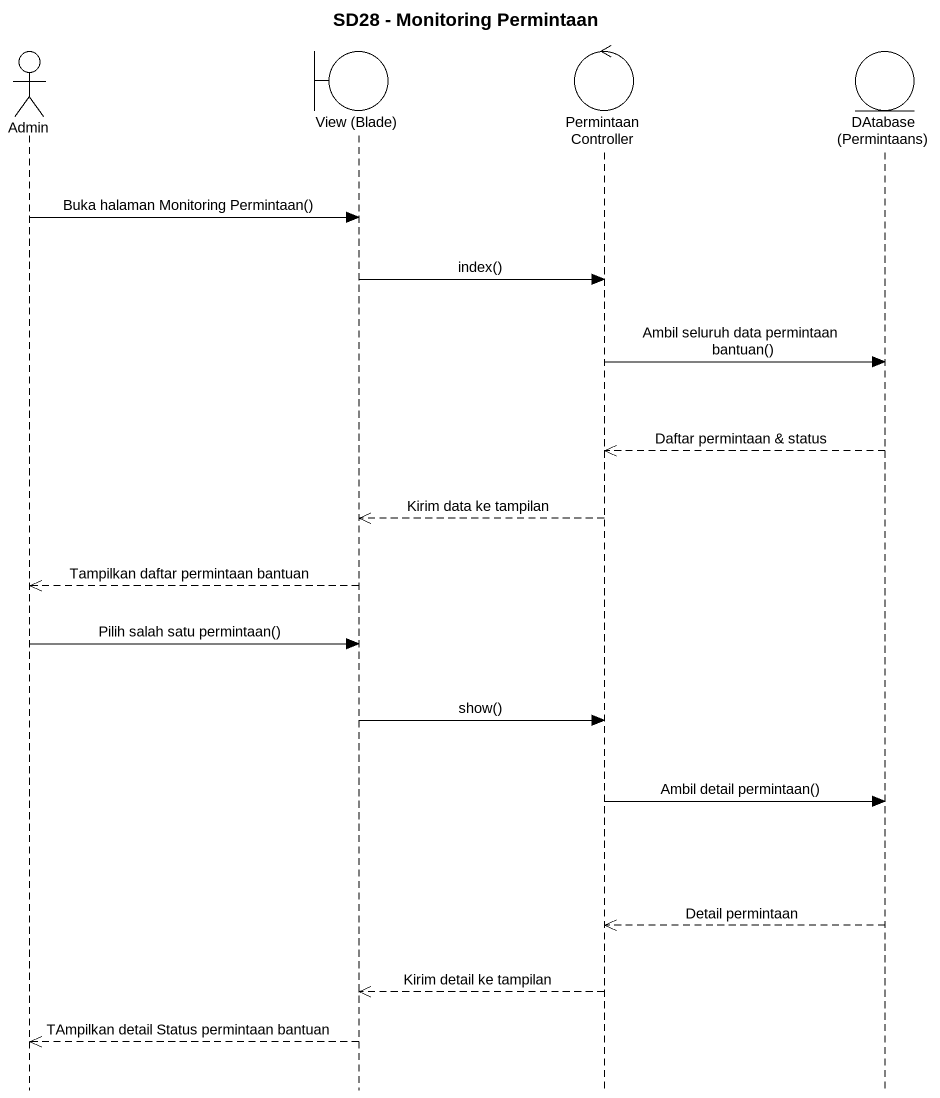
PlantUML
@startuml
title SD28 - Monitoring Permintaan
hide footbox
actor Admin
boundary "View (Blade)" as View_Blade
control PermintaanController
entity "DAtabase (Permintaans)" as DAtabase_Permintaans

Admin -> View_Blade : Buka halaman Monitoring Permintaan()
View_Blade -> PermintaanController : index()
PermintaanController -> DAtabase_Permintaans : Ambil seluruh data permintaan bantuan()
DAtabase_Permintaans -->> PermintaanController : Daftar permintaan & status
PermintaanController -->> View_Blade : Kirim data ke tampilan
View_Blade -->> Admin : Tampilkan daftar permintaan bantuan
Admin -> View_Blade : Pilih salah satu permintaan()
View_Blade -> PermintaanController : show()
PermintaanController -> DAtabase_Permintaans : Ambil detail permintaan()
DAtabase_Permintaans -->> PermintaanController : Detail permintaan
PermintaanController -->> View_Blade : Kirim detail ke tampilan
View_Blade -->> Admin : TAmpilkan detail Status permintaan bantuan
@enduml
